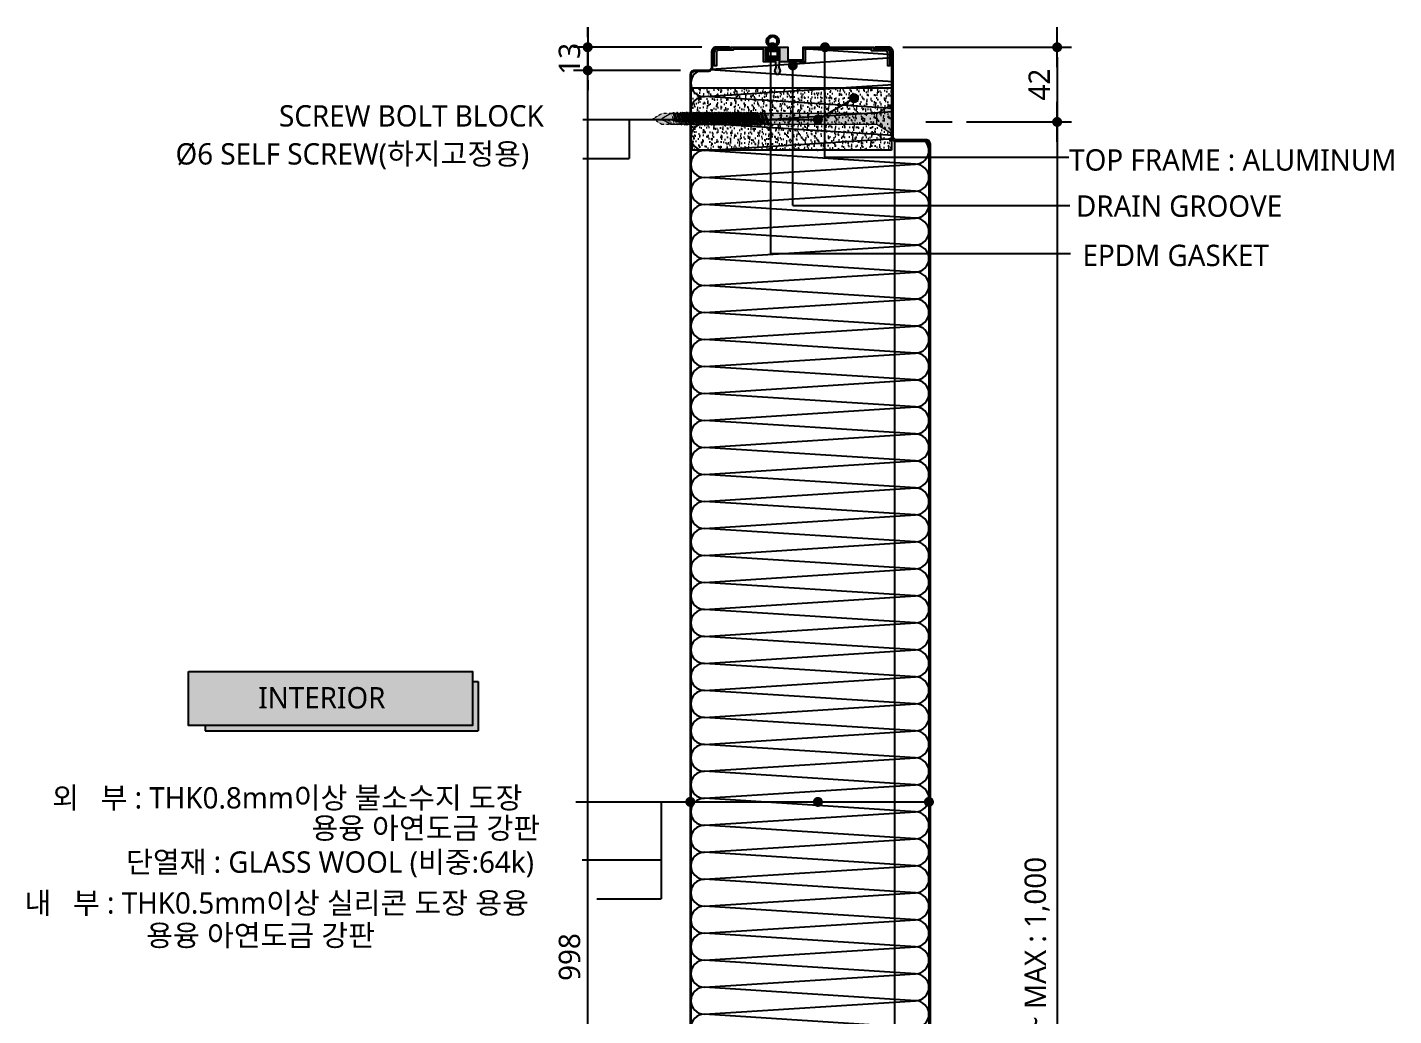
# Model space of a CAD drawing. Header units: millimetres. Extents: x -1365 to 31821, y 84 to 2865.
# Drawn here: x 1582 to 2350, y 1729 to 2285 of the extents above; entities that cross this region are included whole.
import ezdxf

# ---------------------------------------------------------------- set-up
doc = ezdxf.new("R2010")
doc.units = ezdxf.units.MM
doc.header["$LTSCALE"] = 10
doc.linetypes.add('2017.06.22  K-TOP METAL PANEL SHAPE(수정)$0$HID', pattern=[0.345, 0.225, -0.12])
doc.linetypes.add('H1', pattern=[0.28125, 0.1875, -0.09375])
doc.layers.get('DEFPOINTS').update_dxf_attribs({"color": 137})
for name, color, linetype in [('DIM', 7, 'Continuous'), ('SYM-LEAD', 6, 'Continuous'), ('TEXT', 3, 'Continuous'), ('스피드블록메탈 100', 2, 'Continuous'), ('스피드블록메탈 135', 2, 'Continuous')]:
    doc.layers.add(name, color=color, linetype=linetype)
doc.layers.add('SCREW', color=9, linetype='Continuous', lineweight=5)
doc.styles.add('TITLE BLOCK-V(r1.1)$0$Address', font='malgun.ttf')
doc.styles.add('맑은고딕', font='malgun.ttf')
doc.styles.add('스타일1', font='malgun.ttf')
doc.dimstyles.new('GAUN-8', dxfattribs={"dimscale": 8, "dimtxt": 1.5, "dimasz": 0.7, "dimexe": 1, "dimexo": 1, "dimgap": 0.5, "dimtad": 1, "dimdec": 0, "dimzin": 1, "dimdsep": 46, "dimlunit": 6, "dimtxsty": '맑은고딕', "dimblk": 'CJDOT', "dimcen": 0.09, "dimdle": 1, "dimclrd": 256, "dimclre": 256, "dimclrt": 3, "dimadec": 0, "dimazin": 0, "dimtfac": 1, "dimtdec": 0, "dimtix": 1, "dimtmove": 2, "dimatfit": 3, "dimfxl": 1, "dimtolj": 1, "dimtzin": 1, "dimarcsym": 0})

# ---------------------------------------------------------------- blocks, each defined once
blk = doc.blocks.new('A$C1B4B42F0')
h = blk.add_hatch(color=254)
h.dxf.hatch_style = 1
edge = h.paths.add_edge_path()
edge.add_line((319, 7.59), (318.56, 7.59))
edge.add_line((318.56, 7.59), (-129.04, 7.59))
edge.add_arc((-129.04, 6.09), 1.5, 90, 180)
edge.add_line((-130.54, 6.09), (-130.54, -9.51))
edge.add_arc((-129.04, -9.51), 1.5, 180, 270)
edge.add_line((-129.04, -11.01), (-119.34, -11.01))
edge.add_line((-119.34, -11.01), (-119.34, -11.81))
edge.add_line((-119.34, -11.81), (-129.34, -11.81))
edge.add_arc((-129.34, -9.81), 2, 180, 270, ccw=False)
edge.add_line((-131.34, -9.81), (-131.34, 6.39))
edge.add_arc((-129.34, 6.39), 2, 90, 180, ccw=False)
edge.add_line((-129.34, 8.39), (318.7, 8.39))
edge.add_line((318.7, 8.39), (319.11, 8.39))
edge.add_line((319.11, 8.39), (846.16, 8.39))
edge.add_arc((846.16, 5.89), 2.5, 0, 90, ccw=False)
edge.add_line((848.66, 5.89), (848.66, -10.61))
edge.add_arc((850.66, -10.61), 2, 180, 270)
edge.add_line((850.66, -12.61), (898.16, -12.61))
edge.add_arc((898.16, -15.11), 2.5, 0, 90, ccw=False)
edge.add_line((900.66, -15.11), (900.66, -22.61))
edge.add_line((900.66, -22.61), (899.86, -22.61))
edge.add_line((899.86, -22.61), (899.86, -15.41))
edge.add_arc((897.86, -15.41), 2, 360, 450)
edge.add_line((897.86, -13.41), (850.36, -13.41))
edge.add_arc((850.36, -10.91), 2.5, 180, 270, ccw=False)
edge.add_line((847.86, -10.91), (847.86, 5.59))
edge.add_arc((845.86, 5.59), 2, 0, 90)
edge.add_line((845.86, 7.59), (319, 7.59))
h = blk.add_hatch(color=254)
h.dxf.hatch_style = 1
edge = h.paths.add_edge_path()
edge.add_line((898.71, -16.91), (898.71, -24.76))
edge.add_line((898.71, -24.76), (899.51, -24.76))
edge.add_line((899.51, -24.76), (899.51, -62.01))
edge.add_line((899.51, -62.01), (892.36, -62.01))
edge.add_line((892.36, -62.01), (892.36, -76.61))
edge.add_line((892.36, -76.61), (889.36, -76.86))
edge.add_line((889.36, -76.86), (887.36, -76.11))
edge.add_line((887.36, -76.11), (885.36, -77.11))
edge.add_line((885.36, -77.11), (885.36, -78.11))
edge.add_line((885.36, -78.11), (887.36, -79.11))
edge.add_line((887.36, -79.11), (889.36, -78.36))
edge.add_line((889.36, -78.36), (892.36, -78.61))
edge.add_line((892.36, -78.61), (892.36, -85.41))
edge.add_line((892.36, -85.41), (899.51, -85.41))
edge.add_line((899.51, -85.41), (899.51, -102.46))
edge.add_line((899.51, -102.46), (899.01, -102.46))
edge.add_line((899.01, -102.46), (899.01, -110.61))
edge.add_arc((897.66, -110.61), 1.35, -90, 0, ccw=False)
edge.add_line((897.66, -111.96), (890.16, -111.96))
edge.add_line((890.16, -111.96), (890.16, -113.11))
edge.add_line((890.16, -113.11), (897.66, -113.11))
edge.add_arc((897.66, -110.61), 2.5, 270, 360)
edge.add_line((900.16, -110.61), (900.16, -103.61))
edge.add_line((900.16, -103.61), (900.66, -103.61))
edge.add_line((900.66, -103.61), (900.66, -82.26))
edge.add_line((900.66, -82.26), (899.51, -82.26))
edge.add_line((899.51, -82.26), (899.51, -84.26))
edge.add_line((899.51, -84.26), (893.51, -84.26))
edge.add_line((893.51, -84.26), (893.51, -76.26))
edge.add_line((893.51, -76.26), (899.51, -76.26))
edge.add_line((899.51, -76.26), (899.51, -78.26))
edge.add_line((899.51, -78.26), (900.66, -78.26))
edge.add_line((900.66, -78.26), (900.66, -71.76))
edge.add_line((900.66, -71.76), (893.66, -71.76))
edge.add_line((893.66, -71.76), (893.66, -63.16))
edge.add_line((893.66, -63.16), (900.66, -63.16))
edge.add_line((900.66, -63.16), (900.66, -23.61))
edge.add_line((900.66, -23.61), (899.86, -23.61))
edge.add_line((899.86, -23.61), (899.86, -16.91))
edge.add_arc((897.36, -16.91), 2.5, 359.99999, 450)
edge.add_line((897.36, -14.41), (890.16, -14.41))
edge.add_line((890.16, -14.41), (890.16, -15.56))
edge.add_line((890.16, -15.56), (897.36, -15.56))
edge.add_arc((897.36, -16.91), 1.35, 0.00001, 89.99678, ccw=False)
h = blk.add_hatch(color=252)
h.dxf.hatch_style = 1
edge = h.paths.add_edge_path()
edge.add_line((829.33, -126.61), (-107.84, -126.61))
edge.add_arc((-107.84, -124.61), 2, 180, 270, ccw=False)
edge.add_line((-109.84, -124.61), (-109.84, -117.61))
edge.add_arc((-107.84, -117.61), 2, 90, 180, ccw=False)
edge.add_line((-107.84, -115.61), (-100.84, -115.61))
edge.add_line((-100.84, -115.61), (-100.84, -116.11))
edge.add_line((-100.84, -116.11), (-107.84, -116.11))
edge.add_arc((-107.84, -117.61), 1.5, 90, 180)
edge.add_line((-109.34, -117.61), (-109.34, -124.61))
edge.add_arc((-107.84, -124.61), 1.5, 180, 270)
edge.add_line((-107.84, -126.11), (829.41, -126.11))
edge.add_line((829.41, -126.11), (885.16, -126.11))
edge.add_arc((885.16, -124.11), 2, 270, 360)
edge.add_line((887.16, -124.11), (887.16, -116.61))
edge.add_arc((889.66, -116.61), 2.5, 90, 180, ccw=False)
edge.add_line((889.66, -114.11), (898.16, -114.11))
edge.add_arc((898.16, -112.11), 2, 270, 360)
edge.add_line((900.16, -112.11), (900.16, -104.61))
edge.add_line((900.16, -104.61), (900.66, -104.61))
edge.add_line((900.66, -104.61), (900.66, -112.11))
edge.add_arc((898.16, -112.11), 2.5, 270, 360, ccw=False)
edge.add_line((898.16, -114.61), (889.66, -114.61))
edge.add_arc((889.66, -116.61), 2, 90, 180)
edge.add_line((887.66, -116.61), (887.66, -124.11))
edge.add_arc((885.16, -124.11), 2.5, 270, 360, ccw=False)
edge.add_line((885.16, -126.61), (829.33, -126.61))
at = {"layer": '스피드블록메탈 135'}
h = blk.add_hatch(dxfattribs=at)
h.set_pattern_fill('ANSI31', color=253, scale=0.1)
h.set_pattern_definition([(45, (-84821.38092, -44100.12415), (-0.224506403, 0.224506403), [])])
h.paths.add_polyline_path([(901.16, -78.23), (901.16, -78.26), (901.14, -78.26, 0.079792), (900.66, -79.26), (899.51, -79.26), (899.51, -76.76), (894.51, -76.76), (894.51, -83.76), (899.51, -83.76), (899.51, -81.26), (900.66, -81.26, 0.079792), (901.14, -82.26), (901.16, -82.26), (901.16, -82.29, 3.125577)])
h.paths.add_polyline_path([(906.51, -80.26, -1), (901.51, -80.26, -1)], flags=16)
h.paths.add_polyline_path([(898.51, -82.76), (895.51, -82.76), (895.51, -77.76), (898.51, -77.76)], flags=16)
at = {"color": 251, "ltscale": 0.01}
for points in [[(333.98, 0, -1), (349.16, 0), (356.75, -118.73, -1), (341.57, -118.73), (349.16, 0)], [(349.16, 0, -1), (364.34, 0), (371.93, -118.73, -1), (356.75, -118.73), (364.34, 0)], [(349.16, 0, -1), (364.34, 0), (371.93, -118.73, -1), (356.75, -118.73), (364.34, 0)], [(349.16, 0, -1), (364.34, 0), (371.93, -118.73, -1), (356.75, -118.73), (364.34, 0)], [(364.34, 0, -1), (379.52, 0), (387.11, -118.73, -1), (371.93, -118.73), (379.52, 0)], [(379.52, 0, -1), (394.7, 0), (402.29, -118.73, -1), (387.11, -118.73), (394.7, 0)], [(394.7, 0, -1), (409.88, 0), (417.47, -118.73, -1), (402.29, -118.73), (409.88, 0)], [(394.7, 0, -1), (409.88, 0), (417.47, -118.73, -1), (402.29, -118.73), (409.88, 0)], [(394.7, 0, -1), (409.88, 0), (417.47, -118.73, -1), (402.29, -118.73), (409.88, 0)], [(409.88, 0, -1), (425.06, 0), (432.65, -118.73, -1), (417.47, -118.73), (425.06, 0)], [(425.06, 0, -1), (440.24, 0), (447.83, -118.73, -1), (432.65, -118.73), (440.24, 0)], [(440.24, 0, -1), (455.42, 0), (463.01, -118.73, -1), (447.83, -118.73), (455.42, 0)], [(440.24, 0, -1), (455.42, 0), (463.01, -118.73, -1), (447.83, -118.73), (455.42, 0)], [(455.42, 0, -1), (470.6, 0), (478.19, -118.73, -1), (463.01, -118.73), (470.6, 0)], [(455.42, 0, -1), (470.6, 0), (478.19, -118.73, -1), (463.01, -118.73), (470.6, 0)], [(470.6, 0, -1), (485.78, 0), (493.37, -118.73, -1), (478.19, -118.73), (485.78, 0)], [(485.78, 0, -1), (500.96, 0), (508.55, -118.73, -1), (493.37, -118.73), (500.96, 0)], [(485.78, 0, -1), (500.96, 0), (508.55, -118.73, -1), (493.37, -118.73), (500.96, 0)], [(485.78, 0, -1), (500.96, 0), (508.55, -118.73, -1), (493.37, -118.73), (500.96, 0)], [(500.96, 0, -1), (516.14, 0), (523.73, -118.73, -1), (508.55, -118.73), (516.14, 0)], [(516.14, 0, -1), (531.33, 0), (538.92, -118.73, -1), (523.73, -118.73), (531.33, 0)], [(531.33, 0, -1), (546.51, 0), (554.1, -118.73, -1), (538.92, -118.73), (546.51, 0)], [(531.33, 0, -1), (546.51, 0), (554.1, -118.73, -1), (538.92, -118.73), (546.51, 0)], [(531.33, 0, -1), (546.51, 0), (554.1, -118.73, -1), (538.92, -118.73), (546.51, 0)], [(546.51, 0, -1), (561.69, 0), (569.28, -118.73, -1), (554.1, -118.73), (561.69, 0)], [(561.69, 0, -1), (576.87, 0), (584.46, -118.73, -1), (569.28, -118.73), (576.87, 0)], [(576.87, 0, -1), (592.05, 0), (599.64, -118.73, -1), (584.46, -118.73), (592.05, 0)], [(576.87, 0, -1), (592.05, 0), (599.64, -118.73, -1), (584.46, -118.73), (592.05, 0)], [(592.05, 0, -1), (607.23, 0), (614.82, -118.73, -1), (599.64, -118.73), (607.23, 0)], [(592.05, 0, -1), (607.23, 0), (614.82, -118.73, -1), (599.64, -118.73), (607.23, 0)], [(607.23, 0, -1), (622.41, 0), (630, -118.73, -1), (614.82, -118.73), (622.41, 0)], [(622.41, 0, -1), (637.59, 0), (645.18, -118.73, -1), (630, -118.73), (637.59, 0)], [(622.41, 0, -1), (637.59, 0), (645.18, -118.73, -1), (630, -118.73), (637.59, 0)], [(622.41, 0, -1), (637.59, 0), (645.18, -118.73, -1), (630, -118.73), (637.59, 0)], [(637.59, 0, -1), (652.77, 0), (660.36, -118.73, -1), (645.18, -118.73), (652.77, 0)], [(652.77, 0, -1), (667.95, 0), (675.54, -118.73, -1), (660.36, -118.73), (667.95, 0)], [(667.95, 0, -1), (683.13, 0), (690.72, -118.73, -1), (675.54, -118.73), (683.13, 0)], [(667.95, 0, -1), (683.13, 0), (690.72, -118.73, -1), (675.54, -118.73), (683.13, 0)], [(667.95, 0, -1), (683.13, 0), (690.72, -118.73, -1), (675.54, -118.73), (683.13, 0)], [(683.13, 0, -1), (698.31, 0), (705.9, -118.73, -1), (690.72, -118.73), (698.31, 0)], [(698.31, 0, -1), (713.49, 0), (721.08, -118.73, -1), (705.9, -118.73), (713.49, 0)], [(713.49, 0, -1), (728.67, 0), (736.27, -118.73, -1), (721.08, -118.73), (728.67, 0)], [(713.49, 0, -1), (728.67, 0), (736.27, -118.73, -1), (721.08, -118.73), (728.67, 0)], [(728.67, 0, -1), (743.86, 0), (751.45, -118.73, -1), (736.27, -118.73), (743.86, 0)], [(728.67, 0, -1), (743.86, 0), (751.45, -118.73, -1), (736.27, -118.73), (743.86, 0)], [(743.86, 0, -1), (759.04, 0), (766.63, -118.73, -1), (751.45, -118.73), (759.04, 0)], [(759.04, 0, -1), (774.22, 0), (781.81, -118.73, -1), (766.63, -118.73), (774.22, 0)], [(759.04, 0, -1), (774.22, 0), (781.81, -118.73, -1), (766.63, -118.73), (774.22, 0)], [(759.04, 0, -1), (774.22, 0), (781.81, -118.73, -1), (766.63, -118.73), (774.22, 0)], [(774.22, 0, -1), (789.4, 0), (796.99, -118.73, -1), (781.81, -118.73), (789.4, 0)], [(789.4, 0, -1), (804.58, 0), (812.17, -118.73, -1), (796.99, -118.73), (804.58, 0)], [(804.58, 0, -1), (819.76, 0), (827.35, -118.73, -1), (812.17, -118.73), (819.76, 0)], [(804.58, 0, -1), (819.76, 0), (827.35, -118.73, -1), (812.17, -118.73), (819.76, 0)], [(804.58, 0, -1), (819.76, 0), (827.35, -118.73, -1), (812.17, -118.73), (819.76, 0)], [(819.76, 0, -1), (834.94, 0), (842.53, -118.73, -1), (827.35, -118.73), (834.94, 0)], [(834.94, 0, -0.725944), (848.66, 4.47, -0.725944)], [(850.12, 0, -0.000001), (850.12, 0)], [(850.93, -12.61), (857.71, -118.73, -1), (842.53, -118.73), (849.35, -12.11)], [(866.11, -12.61), (872.89, -118.73, -1), (857.71, -118.73), (864.5, -12.61)], [(866.11, -12.61), (872.89, -118.73, -1), (857.71, -118.73), (864.5, -12.61)], [(887.66, -121.19, -0.847451), (872.89, -118.73), (879.68, -12.61)], [(887.66, -121.19, -0.847451), (872.89, -118.73), (879.68, -12.61)]]:
    blk.add_lwpolyline(points, format="xyb", dxfattribs=at)
for points in [[(881.29, -12.61), (887.88, -115.71)], [(881.29, -12.61), (887.88, -115.71)], [(888.3, -115.15), (894.86, -12.61)], [(896.47, -12.61), (899.7, -63.16)], [(900.25, -71.76), (900.67, -78.26)]]:
    blk.add_lwpolyline(points, dxfattribs=at)
at = {"layer": '스피드블록메탈 100', "color": 4}
for points in [[(319.11, 8.39), (846.16, 8.39, -0.414214), (848.66, 5.89), (848.66, -10.61, 0.414214), (850.66, -12.61), (898.16, -12.61, -0.414214), (900.66, -15.11), (900.66, -22.61), (899.86, -22.61), (899.86, -15.41, 0.414214), (897.86, -13.41), (850.36, -13.41, -0.414214), (847.86, -10.91), (847.86, 5.59, 0.414214), (845.86, 7.59), (319, 7.59)], [(-107.84, -126.11), (829.41, -126.11), (885.16, -126.11, 0.414214), (887.16, -124.11), (887.16, -116.61, -0.414214), (889.66, -114.11), (898.16, -114.11, 0.414214), (900.16, -112.11), (900.16, -104.61), (900.66, -104.61), (900.66, -112.11, -0.414214), (898.16, -114.61), (889.66, -114.61, 0.414214), (887.66, -116.61), (887.66, -124.11, -0.414214), (885.16, -126.61), (829.33, -126.61), (-107.84, -126.61, -0.414214)]]:
    blk.add_lwpolyline(points, format="xyb", dxfattribs=at)
at = {"layer": '스피드블록메탈 135', "color": 1}
blk.add_line((858.66, 5.89), (858.66, 20.66), dxfattribs=at)
at = {"layer": '스피드블록메탈 135', "color": 252, "linetype": 'H1', "ltscale": 0.2}
blk.add_line((-94.54, -11.61), (847.96, -11.61), dxfattribs=at)
at = {"layer": '스피드블록메탈 135', "color": 5}
for p, q in [((899.51, -79.26), (900.66, -79.26)), ((899.51, -81.26), (900.66, -81.26))]:
    blk.add_line(p, q, dxfattribs=at)
at = {"layer": '스피드블록메탈 135', "color": 181}
blk.add_lwpolyline([(898.71, -16.91), (898.71, -24.76), (899.51, -24.76), (899.51, -62.01), (892.36, -62.01), (892.36, -76.61), (889.36, -76.86), (887.36, -76.11), (885.36, -77.11), (885.36, -78.11), (887.36, -79.11), (889.36, -78.36), (892.36, -78.61), (892.36, -85.41), (899.51, -85.41), (899.51, -102.46), (899.01, -102.46), (899.01, -110.61, -0.414214), (897.66, -111.96), (890.16, -111.96), (890.16, -113.11), (897.66, -113.11, 0.414214), (900.16, -110.61), (900.16, -103.61), (900.66, -103.61), (900.66, -82.26), (899.51, -82.26), (899.51, -84.26), (893.51, -84.26), (893.51, -76.26), (899.51, -76.26), (899.51, -78.26), (900.66, -78.26), (900.66, -71.76), (893.66, -71.76), (893.66, -63.16), (900.66, -63.16), (900.66, -23.61), (899.86, -23.61), (899.86, -16.91, 0.414214), (897.36, -14.41), (890.16, -14.41), (890.16, -15.56), (897.36, -15.56, -0.414197)], format="xyb", close=True, dxfattribs=at)
at = {"layer": '스피드블록메탈 135', "color": 5}
blk.add_lwpolyline([(899.51, -79.26), (899.51, -76.76), (894.51, -76.76), (894.51, -83.76), (899.51, -83.76), (899.51, -81.26)], dxfattribs=at)
blk.add_lwpolyline([(895.51, -77.76), (895.51, -82.76), (898.51, -82.76), (898.51, -77.76)], close=True, dxfattribs=at)
blk.add_circle((904.01, -80.26), 2.5, dxfattribs=at)
blk.add_arc((904.01, -80.26), 3.5, 196.60155, 163.39845, dxfattribs=at)
blk = doc.blocks.new('POT')
at = {"layer": 'TEXT', "color": 1, "const_width": 0.75}
blk.add_lwpolyline([(-0.375, 0, 1), (0.375, 0, 1)], format="xyb", close=True, dxfattribs=at)
blk = doc.blocks.new('es5y5')
at = {"layer": 'SCREW', "color": 9, "linetype": 'ByBlock', "lineweight": 5}
for p, q in [((86701.8, 36746.13), (86701.8, 36747.38)), ((86707.8, 36744.1), (86707.8, 36746.38)), ((86701.05, 36745.86), (86701.8, 36746.13)), ((86701.05, 36745.86), (86708.35, 36743.39)), ((86701.8, 36745.07), (86701.05, 36745.86)), ((86701.05, 36743.86), (86701.8, 36744.13)), ((86701.05, 36743.86), (86708.35, 36741.39)), ((86701.8, 36743.07), (86701.05, 36743.86)), ((86701.05, 36741.86), (86701.8, 36742.13)), ((86701.05, 36741.86), (86708.35, 36739.39)), ((86701.8, 36741.07), (86701.05, 36741.86)), ((86701.05, 36739.86), (86701.8, 36740.13)), ((86701.05, 36739.86), (86708.35, 36737.39)), ((86701.8, 36739.07), (86701.05, 36739.86)), ((86701.8, 36746.13), (86707.8, 36744.1)), ((86701.8, 36745.07), (86707.8, 36743.05)), ((86701.8, 36744.13), (86701.8, 36745.07)), ((86701.8, 36744.13), (86707.8, 36742.1)), ((86701.8, 36743.07), (86707.8, 36741.05)), ((86701.8, 36742.13), (86701.8, 36743.07)), ((86701.8, 36742.13), (86707.8, 36740.1)), ((86701.8, 36741.07), (86707.8, 36739.05)), ((86701.8, 36740.13), (86701.8, 36741.07)), ((86701.8, 36740.13), (86707.8, 36738.1)), ((86701.8, 36739.07), (86707.8, 36737.05)), ((86701.8, 36738.13), (86701.8, 36739.07)), ((86708.35, 36743.39), (86707.8, 36744.1)), ((86707.8, 36743.05), (86708.35, 36743.39)), ((86707.8, 36742.1), (86707.8, 36743.05)), ((86708.35, 36741.39), (86707.8, 36742.1)), ((86707.8, 36741.05), (86708.35, 36741.39)), ((86707.8, 36740.1), (86707.8, 36741.05)), ((86708.35, 36739.39), (86707.8, 36740.1)), ((86707.8, 36739.05), (86708.35, 36739.39)), ((86707.8, 36738.1), (86707.8, 36739.05)), ((86701.05, 36737.86), (86701.8, 36738.13)), ((86701.8, 36737.07), (86701.05, 36737.86)), ((86701.05, 36737.86), (86708.35, 36735.39)), ((86701.05, 36735.86), (86701.8, 36736.13)), ((86701.05, 36735.86), (86708.35, 36733.39)), ((86701.8, 36735.07), (86701.05, 36735.86)), ((86701.05, 36733.86), (86701.8, 36734.13)), ((86701.05, 36733.86), (86708.35, 36731.39)), ((86701.8, 36733.07), (86701.05, 36733.86)), ((86701.05, 36731.86), (86701.8, 36732.13)), ((86701.05, 36731.86), (86708.35, 36729.39)), ((86701.8, 36731.07), (86701.05, 36731.86)), ((86701.8, 36738.13), (86707.8, 36736.1)), ((86701.8, 36737.07), (86707.8, 36735.05)), ((86701.8, 36736.13), (86701.8, 36737.07)), ((86701.8, 36736.13), (86707.8, 36734.1)), ((86701.8, 36734.13), (86701.8, 36735.07)), ((86701.8, 36735.07), (86707.8, 36733.05)), ((86701.8, 36734.13), (86707.8, 36732.1)), ((86701.8, 36733.07), (86707.8, 36731.05)), ((86701.8, 36732.13), (86701.8, 36733.07)), ((86701.8, 36732.13), (86707.8, 36730.1)), ((86701.8, 36731.07), (86707.8, 36729.05)), ((86701.8, 36730.13), (86701.8, 36731.07)), ((86708.35, 36737.39), (86707.8, 36738.1)), ((86707.8, 36737.05), (86708.35, 36737.39)), ((86707.8, 36736.1), (86707.8, 36737.05)), ((86708.35, 36735.39), (86707.8, 36736.1)), ((86707.8, 36735.05), (86708.35, 36735.39)), ((86707.8, 36734.1), (86707.8, 36735.05)), ((86708.35, 36733.39), (86707.8, 36734.1)), ((86707.8, 36733.05), (86708.35, 36733.39)), ((86707.8, 36732.1), (86707.8, 36733.05)), ((86708.35, 36731.39), (86707.8, 36732.1)), ((86707.8, 36731.05), (86708.35, 36731.39)), ((86707.8, 36730.1), (86707.8, 36731.05)), ((86701.05, 36729.86), (86701.8, 36730.13)), ((86701.05, 36729.86), (86708.35, 36727.39)), ((86701.8, 36729.07), (86701.05, 36729.86)), ((86701.05, 36727.86), (86701.8, 36728.13)), ((86701.05, 36727.86), (86708.35, 36725.39)), ((86701.8, 36727.07), (86701.05, 36727.86)), ((86701.05, 36725.86), (86701.8, 36726.13)), ((86701.8, 36725.07), (86701.05, 36725.86)), ((86701.05, 36725.86), (86708.35, 36723.39)), ((86701.05, 36723.86), (86701.8, 36724.13)), ((86701.8, 36723.07), (86701.05, 36723.86)), ((86701.05, 36723.86), (86708.35, 36721.39)), ((86701.8, 36730.13), (86707.8, 36728.1)), ((86701.8, 36729.07), (86707.8, 36727.05)), ((86701.8, 36728.13), (86701.8, 36729.07)), ((86701.8, 36728.13), (86707.8, 36726.1)), ((86701.8, 36726.13), (86701.8, 36727.07)), ((86701.8, 36727.07), (86707.8, 36725.05)), ((86701.8, 36726.13), (86707.8, 36724.1)), ((86701.8, 36724.13), (86701.8, 36725.07)), ((86701.8, 36725.07), (86707.8, 36723.05)), ((86701.8, 36724.13), (86707.8, 36722.1)), ((86708.35, 36729.39), (86707.8, 36730.1)), ((86707.8, 36729.05), (86708.35, 36729.39)), ((86707.8, 36728.1), (86707.8, 36729.05)), ((86708.35, 36727.39), (86707.8, 36728.1)), ((86707.8, 36727.05), (86708.35, 36727.39)), ((86707.8, 36726.1), (86707.8, 36727.05)), ((86708.35, 36725.39), (86707.8, 36726.1)), ((86707.8, 36725.05), (86708.35, 36725.39)), ((86707.8, 36724.1), (86707.8, 36725.05)), ((86708.35, 36723.39), (86707.8, 36724.1)), ((86707.8, 36723.05), (86708.35, 36723.39)), ((86701.05, 36721.86), (86701.8, 36722.13)), ((86701.05, 36721.86), (86708.35, 36719.39)), ((86701.8, 36721.07), (86701.05, 36721.86)), ((86701.05, 36719.86), (86701.8, 36720.13)), ((86701.05, 36719.86), (86708.35, 36717.39)), ((86701.8, 36719.07), (86701.05, 36719.86)), ((86701.05, 36717.86), (86701.8, 36718.13)), ((86701.05, 36717.86), (86708.35, 36715.39)), ((86701.8, 36717.07), (86701.05, 36717.86)), ((86701.05, 36715.86), (86701.8, 36716.13)), ((86701.05, 36715.86), (86708.35, 36713.39)), ((86701.8, 36715.07), (86701.05, 36715.86)), ((86701.8, 36722.13), (86701.8, 36723.07)), ((86701.8, 36723.07), (86707.8, 36721.05)), ((86701.8, 36722.13), (86707.8, 36720.1)), ((86701.8, 36721.07), (86707.8, 36719.05)), ((86701.8, 36720.13), (86701.8, 36721.07)), ((86701.8, 36720.13), (86707.8, 36718.1)), ((86701.8, 36719.07), (86707.8, 36717.05)), ((86701.8, 36718.13), (86701.8, 36719.07)), ((86701.8, 36718.13), (86707.8, 36716.1)), ((86701.8, 36717.07), (86707.8, 36715.05)), ((86701.8, 36716.13), (86701.8, 36717.07)), ((86701.8, 36716.13), (86707.8, 36714.1)), ((86707.8, 36722.1), (86707.8, 36723.05)), ((86708.35, 36721.39), (86707.8, 36722.1)), ((86707.8, 36721.05), (86708.35, 36721.39)), ((86707.8, 36720.1), (86707.8, 36721.05)), ((86708.35, 36719.39), (86707.8, 36720.1)), ((86707.8, 36719.05), (86708.35, 36719.39)), ((86707.8, 36718.1), (86707.8, 36719.05)), ((86708.35, 36717.39), (86707.8, 36718.1)), ((86707.8, 36717.05), (86708.35, 36717.39)), ((86707.8, 36716.1), (86707.8, 36717.05)), ((86708.35, 36715.39), (86707.8, 36716.1)), ((86701.05, 36713.86), (86701.8, 36714.13)), ((86701.05, 36713.86), (86708.35, 36711.39)), ((86701.8, 36713.07), (86701.05, 36713.86)), ((86701.05, 36711.86), (86701.8, 36712.13)), ((86701.05, 36711.86), (86708.35, 36709.39)), ((86701.8, 36711.07), (86701.05, 36711.86)), ((86701.05, 36709.86), (86701.8, 36710.13)), ((86701.05, 36709.86), (86708.35, 36707.39)), ((86701.8, 36709.07), (86701.05, 36709.86)), ((86701.05, 36707.86), (86701.8, 36708.13)), ((86701.05, 36707.86), (86708.35, 36705.39)), ((86701.8, 36707.07), (86701.05, 36707.86)), ((86701.8, 36715.07), (86707.8, 36713.05)), ((86701.8, 36714.13), (86701.8, 36715.07)), ((86701.8, 36714.13), (86707.8, 36712.1)), ((86701.8, 36713.07), (86707.8, 36711.05)), ((86701.8, 36712.13), (86701.8, 36713.07)), ((86701.8, 36712.13), (86707.8, 36710.1)), ((86701.8, 36710.13), (86701.8, 36711.07)), ((86701.8, 36711.07), (86707.8, 36709.05)), ((86701.8, 36710.13), (86707.8, 36708.1)), ((86701.8, 36709.07), (86707.8, 36707.05)), ((86701.8, 36708.13), (86701.8, 36709.07)), ((86701.8, 36708.13), (86707.8, 36706.1)), ((86707.8, 36715.05), (86708.35, 36715.39)), ((86707.8, 36714.1), (86707.8, 36715.05)), ((86708.35, 36713.39), (86707.8, 36714.1)), ((86707.8, 36713.05), (86708.35, 36713.39)), ((86707.8, 36712.1), (86707.8, 36713.05)), ((86708.35, 36711.39), (86707.8, 36712.1)), ((86707.8, 36711.05), (86708.35, 36711.39)), ((86707.8, 36710.1), (86707.8, 36711.05)), ((86708.35, 36709.39), (86707.8, 36710.1)), ((86707.8, 36709.05), (86708.35, 36709.39)), ((86707.8, 36708.1), (86707.8, 36709.05)), ((86708.35, 36707.39), (86707.8, 36708.1)), ((86701.05, 36705.86), (86701.8, 36706.13)), ((86701.05, 36705.86), (86708.35, 36703.39)), ((86701.8, 36705.07), (86701.05, 36705.86)), ((86701.05, 36703.86), (86701.8, 36704.13)), ((86701.05, 36703.86), (86708.35, 36701.39)), ((86701.8, 36703.07), (86701.05, 36703.86)), ((86701.05, 36701.86), (86701.8, 36702.13)), ((86701.05, 36701.86), (86708.35, 36699.39)), ((86701.8, 36701.07), (86701.05, 36701.86)), ((86701.8, 36707.07), (86707.8, 36705.05)), ((86701.8, 36706.13), (86701.8, 36707.07)), ((86701.8, 36706.13), (86707.8, 36704.1)), ((86701.8, 36705.07), (86707.8, 36703.05)), ((86701.8, 36704.13), (86701.8, 36705.07)), ((86701.8, 36704.13), (86707.8, 36702.1)), ((86701.8, 36703.07), (86707.8, 36701.05)), ((86701.8, 36702.13), (86701.8, 36703.07)), ((86701.8, 36702.13), (86707.8, 36700.1)), ((86701.8, 36701.07), (86707.8, 36699.05)), ((86701.8, 36700.13), (86701.8, 36701.07)), ((86707.8, 36707.05), (86708.35, 36707.39)), ((86707.8, 36706.1), (86707.8, 36707.05)), ((86708.35, 36705.39), (86707.8, 36706.1)), ((86707.8, 36705.05), (86708.35, 36705.39)), ((86707.8, 36704.1), (86707.8, 36705.05)), ((86708.35, 36703.39), (86707.8, 36704.1)), ((86707.8, 36703.05), (86708.35, 36703.39)), ((86707.8, 36702.1), (86707.8, 36703.05)), ((86708.35, 36701.39), (86707.8, 36702.1)), ((86707.8, 36701.05), (86708.35, 36701.39)), ((86707.8, 36700.1), (86707.8, 36701.05)), ((86708.35, 36699.39), (86707.8, 36700.1)), ((86701.05, 36699.86), (86708.35, 36697.39)), ((86701.8, 36699.07), (86707.8, 36697.05)), ((86707.8, 36699.05), (86708.35, 36699.39)), ((86707.8, 36698.1), (86707.8, 36699.05)), ((86701.8, 36636.48), (86696.8, 36628.38)), ((86707.8, 36636.48), (86701.8, 36636.48)), ((86707.8, 36636.48), (86712.8, 36628.38)), ((86696.8, 36627.38), (86696.8, 36628.38)), ((86696.8, 36628.38), (86712.8, 36628.38)), ((86696.8, 36627.38), (86712.8, 36627.38)), ((86712.8, 36627.38), (86712.8, 36628.38))]:
    blk.add_line(p, q, dxfattribs=at)
for points in [[(86704.8, 36757.38), (86705.8, 36748.38), (86707.8, 36746.38), (86705.8, 36745.38), (86701.8, 36747.38)], [(86701.8, 36747.38), (86701.8, 36752.38), (86704.8, 36757.38), (86707.8, 36752.38), (86707.8, 36746.38)], [(86701.8, 36636.48), (86701.8, 36699.07), (86701.05, 36699.86), (86701.8, 36700.13), (86707.8, 36698.1), (86708.35, 36697.39), (86707.8, 36697.05), (86707.8, 36636.48)]]:
    blk.add_lwpolyline(points, dxfattribs=at)
blk = doc.blocks.new('A$C751944F5')
h = blk.add_hatch()
h.set_pattern_fill('AR-SAND', color=251, scale=0.08, angle=-90)
h.set_pattern_definition([(307.5, (406292.975, 1195944.4298), (3.915305899, 0.128002504), [0, -3.08864, 0, -3.4544, 0, -3.302]), (277.5, (406292.975, 1195944.43), (5.734600805, -3.596186265), [0, -1.66624, 0, -2.78384, 0, -1.0668]), (237.5, (406292.975, 1195946.929), (0.011497477, -6.327938962), [0, -1.016, 0, -3.6576, 0, -4.7752]), (227.5, (406292.975, 1195946.929), (1.783434586, -6.10845162), [0, -0.508, 0, -2.39776, 0, -2.7432])])
h.paths.add_polyline_path([(0, -35), (0, 0), (-112.7, 0), (-112.7, -35)])
at = {"color": 250}
blk.add_lwpolyline([(-112.7, -35), (0, -35), (0, 0), (-112.7, 0)], close=True, dxfattribs=at)
blk = doc.blocks.new('CJDOT')
blk.add_line((-2, 0), (2, 0))
at = {"const_width": 0.5}
blk.add_lwpolyline([(-0.25, 0, 1), (0.25, 0, 1)], format="xyb", close=True, dxfattribs=at)
blk = doc.blocks.new('*D116')
at = {"layer": 'DEFPOINTS', "color": 0, "transparency": 16777216}
for p in [(2101.72, 2232.02), (2101.72, 1232.02), (2160.75, 1232.02)]:
    blk.add_point(p, dxfattribs=at)
at = {"layer": 'DIM', "lineweight": -2, "transparency": 16777216}
for p, q in [((2109.72, 2232.02), (2168.75, 2232.02)), ((2160.75, 2226.42), (2160.75, 1237.62)), ((2109.72, 1232.02), (2168.75, 1232.02))]:
    blk.add_line(p, q, dxfattribs=at)
at = {"layer": 'DIM', "lineweight": -2, "transparency": 16777216, "xscale": 5.6, "yscale": 5.6, "zscale": 5.6}
for p, rotation in [((2160.75, 2232.02), 90), ((2160.75, 1232.02), 270)]:
    blk.add_blockref('CJDOT', p, dxfattribs=dict(at, rotation=rotation))
at = {"layer": 'DIM', "color": 3, "transparency": 16777216, "insert": (2149.51, 1732.02), "char_height": 12, "attachment_point": 5, "rotation": 90, "style": '맑은고딕'}
blk.add_mtext('\\A1;MIN : 300 ~ MAX : 1,000', dxfattribs=at)
blk = doc.blocks.new('*D117')
at = {"layer": 'DEFPOINTS', "color": 0, "transparency": 16777216}
for p in [(2065.95, 2274.02), (2101.72, 2232.02), (2160.75, 2232.02)]:
    blk.add_point(p, dxfattribs=at)
at = {"layer": 'DIM', "lineweight": -2, "transparency": 16777216}
for p, q in [((2073.95, 2274.02), (2168.75, 2274.02)), ((2160.75, 2268.42), (2160.75, 2237.62)), ((2109.72, 2232.02), (2168.75, 2232.02))]:
    blk.add_line(p, q, dxfattribs=at)
at = {"layer": 'DIM', "lineweight": -2, "transparency": 16777216, "xscale": 5.6, "yscale": 5.6, "zscale": 5.6}
for p, rotation in [((2160.75, 2274.02), 90), ((2160.75, 2232.02), 270)]:
    blk.add_blockref('CJDOT', p, dxfattribs=dict(at, rotation=rotation))
at = {"layer": 'DIM', "color": 3, "transparency": 16777216, "insert": (2150.65, 2253.02), "char_height": 12, "attachment_point": 5, "rotation": 90, "style": '맑은고딕'}
blk.add_mtext('\\A1;42', dxfattribs=at)
blk = doc.blocks.new('*D118')
at = {"layer": 'DEFPOINTS', "color": 0, "transparency": 16777216}
for p in [(1896.74, 2261.02), (1956.95, 2261.02), (1956.45, 1263.52)]:
    blk.add_point(p, dxfattribs=at)
at = {"layer": 'DIM', "lineweight": -2, "transparency": 16777216}
for p, q in [((1948.95, 2261.02), (1888.74, 2261.02)), ((1896.74, 1269.12), (1896.74, 2255.42)), ((1948.45, 1263.52), (1888.74, 1263.52))]:
    blk.add_line(p, q, dxfattribs=at)
at = {"layer": 'DIM', "lineweight": -2, "transparency": 16777216, "xscale": 5.6, "yscale": 5.6, "zscale": 5.6}
for p, rotation in [((1896.74, 2261.02), 90), ((1896.74, 1263.52), 270)]:
    blk.add_blockref('CJDOT', p, dxfattribs=dict(at, rotation=rotation))
at = {"layer": 'DIM', "color": 3, "transparency": 16777216, "insert": (1886.54, 1762.27), "char_height": 12, "attachment_point": 5, "rotation": 90, "style": '맑은고딕'}
blk.add_mtext('\\A1;998', dxfattribs=at)
blk = doc.blocks.new('*D121')
at = {"layer": 'DEFPOINTS', "color": 0, "transparency": 16777216}
for p in [(1968.95, 2274.02), (1896.74, 2261.02), (1956.95, 2261.02)]:
    blk.add_point(p, dxfattribs=at)
at = {"layer": 'DIM', "lineweight": -2, "transparency": 16777216}
for p, q in [((1896.74, 2279.62), (1896.74, 2285.22)), ((1960.95, 2274.02), (1888.74, 2274.02)), ((1896.74, 2274.02), (1896.74, 2261.02)), ((1948.95, 2261.02), (1888.74, 2261.02)), ((1896.74, 2255.42), (1896.74, 2249.82))]:
    blk.add_line(p, q, dxfattribs=at)
at = {"layer": 'DIM', "lineweight": -2, "transparency": 16777216, "xscale": 5.6, "yscale": 5.6, "zscale": 5.6}
for p, rotation in [((1896.74, 2274.02), 270), ((1896.74, 2261.02), 90)]:
    blk.add_blockref('CJDOT', p, dxfattribs=dict(at, rotation=rotation))
at = {"layer": 'DIM', "color": 3, "transparency": 16777216, "insert": (1886.51, 2267.52), "char_height": 12, "attachment_point": 5, "rotation": 90, "style": '맑은고딕'}
blk.add_mtext('\\A1;13', dxfattribs=at)
blk = doc.blocks.new('A$C168F3991')
h = blk.add_hatch(color=253)
h.dxf.hatch_style = 1
h.paths.add_polyline_path([(-107.51, 31.38), (-107.51, 1.05), (52.11, 1.05), (52.11, 31.38)])
h.paths.add_polyline_path([(-72.82, 3.81), (13.27, 3.81), (13.27, 28.54), (-72.82, 28.54)], flags=24)
h = blk.add_hatch(color=250)
h.dxf.hatch_style = 1
h.paths.add_polyline_path([(-98.06, 1.05), (-98.06, -2.09), (55.41, -2.09), (55.41, 25.78), (52.11, 25.78), (52.11, 1.05)])
for p, q in [((52.11, 25.78), (55.41, 25.78)), ((55.41, 25.78), (55.41, -2.09)), ((-98.06, 1.05), (-98.06, -2.09)), ((-98.06, -2.09), (55.41, -2.09))]:
    blk.add_line(p, q)
blk.add_lwpolyline([(-107.51, 31.38), (52.11, 31.38), (52.11, 1.05), (-107.51, 1.05)], close=True)
at = {"insert": (-68.26, 22.58), "char_height": 12, "width": 65.3321, "attachment_point": 1, "style": 'TITLE BLOCK-V(r1.1)$0$Address'}
blk.add_mtext('INTERIOR', dxfattribs=at)
blk = doc.blocks.new('A$C08FA1A33')
h = blk.add_hatch(color=254)
h.dxf.hatch_style = 1
h.paths.add_polyline_path([(0, 21.29), (-6, 21.29), (-6, -44.27), (0, -46.29)])
h.paths.add_polyline_path([(5, 29.39), (-11, 29.39), (-6, 21.29), (0, 21.29)])
h.paths.add_polyline_path([(5, 30.39), (-11, 30.39), (-11, 29.39), (5, 29.39)])
h.paths.add_polyline_path([(-6, -51.32), (-6, -52.27), (0, -54.29), (0, -53.35)])
h.paths.add_polyline_path([(-6, -49.32), (-6, -50.27), (0, -52.29), (0, -51.35)])
h.paths.add_polyline_path([(-6, -47.32), (-6, -48.27), (0, -50.29), (0, -49.35)])
h.paths.add_polyline_path([(-6, -45.32), (-6, -46.27), (0, -48.29), (0, -47.35)])
h.paths.add_polyline_path([(-6, -53.32), (-6, -54.27), (0, -56.29), (0, -55.35)])
h.paths.add_polyline_path([(-6, -55.32), (-6, -56.27), (0, -58.29), (0, -57.35)])
h.paths.add_polyline_path([(-6, -57.32), (-6, -58.27), (0, -60.29), (0, -59.35)])
h.paths.add_polyline_path([(-6, -59.32), (-6, -60.27), (0, -62.29), (0, -61.35)])
h.paths.add_polyline_path([(-6, -61.32), (-6, -62.27), (0, -64.29), (0, -63.35)])
h.paths.add_polyline_path([(-6, -63.32), (-6, -64.27), (0, -66.29), (0, -65.35)])
h.paths.add_polyline_path([(-6, -65.32), (-6, -66.27), (0, -68.29), (0, -67.35)])
h.paths.add_polyline_path([(-6, -67.32), (-6, -68.27), (0, -70.29), (0, -69.35)])
h.paths.add_polyline_path([(-6, -69.32), (-6, -70.27), (0, -72.29), (0, -71.35)])
h.paths.add_polyline_path([(-6, -71.32), (-6, -72.27), (0, -74.29), (0, -73.35)])
h.paths.add_polyline_path([(-6, -73.32), (-6, -74.27), (0, -76.29), (0, -75.35)])
h.paths.add_polyline_path([(-6, -75.32), (-6, -76.27), (0, -78.29), (0, -77.35)])
h.paths.add_polyline_path([(0, -94.61), (-4, -92.61), (-6, -93.61), (-4, -95.61), (-3, -104.61), (0, -99.61)])
h.paths.add_polyline_path([(-4, -95.61), (-6, -93.61), (-6, -99.61), (-3, -104.61)], flags=17)
h.paths.add_polyline_path([(-6, -91.32), (-6, -93.61), (-4, -92.61), (0, -94.61), (0, -93.35)])
h.paths.add_polyline_path([(-6, -89.32), (-6, -90.27), (0, -92.29), (0, -91.35)])
h.paths.add_polyline_path([(-6, -87.32), (-6, -88.27), (0, -90.29), (0, -89.35)])
h.paths.add_polyline_path([(-6, -85.32), (-6, -86.27), (0, -88.29), (0, -87.35)])
h.paths.add_polyline_path([(-6, -83.32), (-6, -84.27), (0, -86.29), (0, -85.35)])
h.paths.add_polyline_path([(-6, -81.32), (-6, -82.27), (0, -84.29), (0, -83.35)])
h.paths.add_polyline_path([(-6, -79.32), (-6, -80.27), (0, -82.29), (0, -81.35)])
h.paths.add_polyline_path([(-6, -77.32), (-6, -78.27), (0, -80.29), (0, -79.35)])
at = {"layer": 'SCREW', "color": 250, "linetype": '2017.06.22  K-TOP METAL PANEL SHAPE(수정)$0$HID', "lineweight": 5, "ltscale": 0.03}
for p, q in [((-11, 30.39), (-11, 29.39)), ((5, 30.39), (-11, 30.39)), ((5, 29.39), (-11, 29.39)), ((-6, 21.29), (-11, 29.39)), ((0, 21.29), (5, 29.39)), ((5, 30.39), (5, 29.39)), ((-6, 21.29), (0, 21.29)), ((0.75, -47.08), (-6.54, -44.61)), ((0, -46.29), (-6, -44.27)), ((-6, -45.32), (-6, -46.27)), ((-6, -46.27), (-6.54, -46.61)), ((0.75, -49.08), (-6.54, -46.61)), ((-6.54, -46.61), (-6, -47.32)), ((-6, -48.27), (-6.54, -48.61)), ((0.75, -51.08), (-6.54, -48.61)), ((-6.54, -48.61), (-6, -49.32)), ((-6, -50.27), (-6.54, -50.61)), ((0.75, -53.08), (-6.54, -50.61)), ((-6.54, -50.61), (-6, -51.32)), ((-6, -52.27), (-6.54, -52.61)), ((0.75, -55.08), (-6.54, -52.61)), ((-6.54, -52.61), (-6, -53.32)), ((0, -48.29), (-6, -46.27)), ((0, -49.35), (-6, -47.32)), ((-6, -47.32), (-6, -48.27)), ((0, -50.29), (-6, -48.27)), ((0, -51.35), (-6, -49.32)), ((-6, -49.32), (-6, -50.27)), ((0, -52.29), (-6, -50.27)), ((0, -53.35), (-6, -51.32)), ((-6, -51.32), (-6, -52.27)), ((0, -54.29), (-6, -52.27)), ((0, -55.35), (-6, -53.32)), ((-6, -53.32), (-6, -54.27)), ((0, -47.35), (0, -48.29)), ((0, -48.29), (0.75, -49.08)), ((0.75, -49.08), (0, -49.35)), ((0, -49.35), (0, -50.29)), ((0, -50.29), (0.75, -51.08)), ((0.75, -51.08), (0, -51.35)), ((0, -51.35), (0, -52.29)), ((0, -52.29), (0.75, -53.08)), ((0.75, -53.08), (0, -53.35)), ((0, -53.35), (0, -54.29)), ((-6, -54.27), (-6.54, -54.61)), ((0.75, -57.08), (-6.54, -54.61)), ((-6.54, -54.61), (-6, -55.32)), ((-6, -56.27), (-6.54, -56.61)), ((0.75, -59.08), (-6.54, -56.61)), ((-6.54, -56.61), (-6, -57.32)), ((-6, -58.27), (-6.54, -58.61)), ((0.75, -61.08), (-6.54, -58.61)), ((-6.54, -58.61), (-6, -59.32)), ((-6, -60.27), (-6.54, -60.61)), ((0.75, -63.08), (-6.54, -60.61)), ((-6.54, -60.61), (-6, -61.32)), ((0, -56.29), (-6, -54.27)), ((0, -57.35), (-6, -55.32)), ((-6, -55.32), (-6, -56.27)), ((0, -58.29), (-6, -56.27)), ((-6, -57.32), (-6, -58.27)), ((0, -59.35), (-6, -57.32)), ((0, -60.29), (-6, -58.27)), ((0, -61.35), (-6, -59.32)), ((-6, -59.32), (-6, -60.27)), ((0, -62.29), (-6, -60.27)), ((0, -63.35), (-6, -61.32)), ((-6, -61.32), (-6, -62.27)), ((0, -54.29), (0.75, -55.08)), ((0.75, -55.08), (0, -55.35)), ((0, -55.35), (0, -56.29)), ((0, -56.29), (0.75, -57.08)), ((0.75, -57.08), (0, -57.35)), ((0, -57.35), (0, -58.29)), ((0, -58.29), (0.75, -59.08)), ((0.75, -59.08), (0, -59.35)), ((0, -59.35), (0, -60.29)), ((0, -60.29), (0.75, -61.08)), ((0.75, -61.08), (0, -61.35)), ((0, -61.35), (0, -62.29)), ((-6, -62.27), (-6.54, -62.61)), ((0.75, -65.08), (-6.54, -62.61)), ((-6.54, -62.61), (-6, -63.32)), ((-6, -64.27), (-6.54, -64.61)), ((0.75, -67.08), (-6.54, -64.61)), ((-6.54, -64.61), (-6, -65.32)), ((-6, -66.27), (-6.54, -66.61)), ((0.75, -69.08), (-6.54, -66.61)), ((-6.54, -66.61), (-6, -67.32)), ((-6, -68.27), (-6.54, -68.61)), ((-6.54, -68.61), (-6, -69.32)), ((0.75, -71.08), (-6.54, -68.61)), ((0, -64.29), (-6, -62.27)), ((0, -65.35), (-6, -63.32)), ((-6, -63.32), (-6, -64.27)), ((0, -66.29), (-6, -64.27)), ((0, -67.35), (-6, -65.32)), ((-6, -65.32), (-6, -66.27)), ((0, -68.29), (-6, -66.27)), ((-6, -67.32), (-6, -68.27)), ((0, -69.35), (-6, -67.32)), ((0, -70.29), (-6, -68.27)), ((0, -62.29), (0.75, -63.08)), ((0.75, -63.08), (0, -63.35)), ((0, -63.35), (0, -64.29)), ((0, -64.29), (0.75, -65.08)), ((0.75, -65.08), (0, -65.35)), ((0, -65.35), (0, -66.29)), ((0, -66.29), (0.75, -67.08)), ((0.75, -67.08), (0, -67.35)), ((0, -67.35), (0, -68.29)), ((0, -68.29), (0.75, -69.08)), ((0.75, -69.08), (0, -69.35)), ((-6, -70.27), (-6.54, -70.61)), ((-6.54, -70.61), (-6, -71.32)), ((0.75, -73.08), (-6.54, -70.61)), ((-6, -72.27), (-6.54, -72.61)), ((-6.54, -72.61), (-6, -73.32)), ((0.75, -75.08), (-6.54, -72.61)), ((-6, -74.27), (-6.54, -74.61)), ((0.75, -77.08), (-6.54, -74.61)), ((-6.54, -74.61), (-6, -75.32)), ((-6, -76.27), (-6.54, -76.61)), ((0.75, -79.08), (-6.54, -76.61)), ((-6.54, -76.61), (-6, -77.32)), ((-6, -69.32), (-6, -70.27)), ((0, -71.35), (-6, -69.32)), ((0, -72.29), (-6, -70.27)), ((-6, -71.32), (-6, -72.27)), ((0, -73.35), (-6, -71.32)), ((0, -74.29), (-6, -72.27)), ((-6, -73.32), (-6, -74.27)), ((0, -75.35), (-6, -73.32)), ((0, -76.29), (-6, -74.27)), ((0, -77.35), (-6, -75.32)), ((-6, -75.32), (-6, -76.27)), ((0, -78.29), (-6, -76.27)), ((0, -69.35), (0, -70.29)), ((0, -70.29), (0.75, -71.08)), ((0.75, -71.08), (0, -71.35)), ((0, -71.35), (0, -72.29)), ((0, -72.29), (0.75, -73.08)), ((0.75, -73.08), (0, -73.35)), ((0, -73.35), (0, -74.29)), ((0, -74.29), (0.75, -75.08)), ((0.75, -75.08), (0, -75.35)), ((0, -75.35), (0, -76.29)), ((0, -76.29), (0.75, -77.08)), ((-6, -78.27), (-6.54, -78.61)), ((0.75, -81.08), (-6.54, -78.61)), ((-6.54, -78.61), (-6, -79.32)), ((-6, -80.27), (-6.54, -80.61)), ((0.75, -83.08), (-6.54, -80.61)), ((-6.54, -80.61), (-6, -81.32)), ((-6, -82.27), (-6.54, -82.61)), ((-6.54, -82.61), (-6, -83.32)), ((0.75, -85.08), (-6.54, -82.61)), ((-6, -84.27), (-6.54, -84.61)), ((0, -79.35), (-6, -77.32)), ((-6, -77.32), (-6, -78.27)), ((0, -80.29), (-6, -78.27)), ((0, -81.35), (-6, -79.32)), ((-6, -79.32), (-6, -80.27)), ((0, -82.29), (-6, -80.27)), ((-6, -81.32), (-6, -82.27)), ((0, -83.35), (-6, -81.32)), ((0, -84.29), (-6, -82.27)), ((0, -85.35), (-6, -83.32)), ((-6, -83.32), (-6, -84.27)), ((0, -86.29), (-6, -84.27)), ((0.75, -77.08), (0, -77.35)), ((0, -77.35), (0, -78.29)), ((0, -78.29), (0.75, -79.08)), ((0.75, -79.08), (0, -79.35)), ((0, -79.35), (0, -80.29)), ((0, -80.29), (0.75, -81.08)), ((0.75, -81.08), (0, -81.35)), ((0, -81.35), (0, -82.29)), ((0, -82.29), (0.75, -83.08)), ((0.75, -83.08), (0, -83.35)), ((0, -83.35), (0, -84.29)), ((0, -84.29), (0.75, -85.08)), ((0.75, -87.08), (-6.54, -84.61)), ((-6.54, -84.61), (-6, -85.32)), ((-6, -86.27), (-6.54, -86.61)), ((0.75, -89.08), (-6.54, -86.61)), ((-6.54, -86.61), (-6, -87.32)), ((-6, -88.27), (-6.54, -88.61)), ((0.75, -91.08), (-6.54, -88.61)), ((-6.54, -88.61), (-6, -89.32)), ((-6, -90.27), (-6.54, -90.61)), ((0.75, -93.08), (-6.54, -90.61)), ((-6.54, -90.61), (-6, -91.32)), ((0, -87.35), (-6, -85.32)), ((-6, -85.32), (-6, -86.27)), ((0, -88.29), (-6, -86.27)), ((0, -89.35), (-6, -87.32)), ((-6, -87.32), (-6, -88.27)), ((0, -90.29), (-6, -88.27)), ((0, -91.35), (-6, -89.32)), ((-6, -89.32), (-6, -90.27)), ((0, -92.29), (-6, -90.27)), ((-6, -91.32), (-6, -93.61)), ((0, -93.35), (-6, -91.32)), ((0.75, -85.08), (0, -85.35)), ((0, -85.35), (0, -86.29)), ((0, -86.29), (0.75, -87.08)), ((0.75, -87.08), (0, -87.35)), ((0, -87.35), (0, -88.29)), ((0, -88.29), (0.75, -89.08)), ((0.75, -89.08), (0, -89.35)), ((0, -89.35), (0, -90.29)), ((0, -90.29), (0.75, -91.08)), ((0.75, -91.08), (0, -91.35)), ((0, -91.35), (0, -92.29)), ((0, -92.29), (0.75, -93.08)), ((0.75, -93.08), (0, -93.35)), ((0, -93.35), (0, -94.61))]:
    blk.add_line(p, q, dxfattribs=at)
for points in [[(0, 21.29), (0, -46.29), (0.75, -47.08), (0, -47.35), (-6, -45.32), (-6.54, -44.61), (-6, -44.27), (-6, 21.29)], [(-3, -104.61), (-4, -95.61), (-6, -93.61), (-4, -92.61), (0, -94.61)], [(0, -94.61), (0, -99.61), (-3, -104.61), (-6, -99.61), (-6, -93.61)]]:
    blk.add_lwpolyline(points, dxfattribs=at)

msp = doc.modelspace()

# ---------------------------------------------------------------- linework, layer by layer
at = {"layer": 'SYM-LEAD'}
for p, q in [((1999.81, 2157.91), (1999.81, 2272.87)), ((2030.18, 2212.14), (2030.18, 2274.02)), ((2012.1, 2185.02), (2012.1, 2263.83)), ((2026.2, 2233.35), (2046.51, 2245.37)), ((1893.91, 2233.35), (2026.2, 2233.35)), ((1920.07, 2233.35), (1920.07, 2211.35)), ((1893.91, 2211.35), (1920.07, 2211.35)), ((2030.18, 2212.14), (2167.34, 2212.14)), ((2012.1, 2185.02), (2167.82, 2185.02)), ((1999.81, 2157.91), (2168.29, 2157.91)), ((1890.04, 1849.53), (2088.65, 1849.53)), ((1938.04, 1849.53), (1938.04, 1794.97)), ((1893.62, 1816.98), (1938.04, 1816.98)), ((1901.83, 1794.97), (1938.04, 1794.97))]:
    msp.add_line(p, q, dxfattribs=at)

# ---------------------------------------------------------------- block references
at = {"xscale": -1, "rotation": 270}
for name, p in [('A$C1B4B42F0', (2081.06, 1373.36)), ('A$C08FA1A33', (2038.06, 2236.71))]:
    msp.add_blockref(name, p, dxfattribs=at)
at = {"color": 1, "xscale": -3.75, "yscale": 3.75, "zscale": 3.75}
for p in [(2030.18, 2274.02), (2012.1, 2263.83)]:
    msp.add_blockref('POT', p, dxfattribs=at)
at = {"xscale": -1}
msp.add_blockref('A$C751944F5', (1954.95, 2251.21), dxfattribs=at)
at = {"color": 1, "xscale": -3.75, "yscale": 3.75, "zscale": 3.75, "rotation": 90}
for p in [(2026.2, 2233.35), (1954.45, 1849.53), (2026.2, 1849.53)]:
    msp.add_blockref('POT', p, dxfattribs=at)
msp.add_blockref('A$C168F3991', (1779.75, 1891.53))
at = {"layer": 'SCREW', "xscale": -1, "rotation": 90}
msp.add_blockref('es5y5', (38695.84, 88938.52), dxfattribs=at)
at = {"layer": 'SYM-LEAD', "xscale": -3.75, "yscale": 3.75, "zscale": 3.75}
msp.add_blockref('POT', (2000.6, 2274.02), dxfattribs=at)
at = {"layer": 'TEXT', "xscale": -3.75, "yscale": 3.75, "zscale": 3.75, "rotation": 90}
for p in [(2046.51, 2245.37), (2088.65, 1849.53)]:
    msp.add_blockref('POT', p, dxfattribs=at)

# ---------------------------------------------------------------- texts
at = {"layer": 'TEXT', "color": 3, "style": '스타일1'}
for s, p in [('SCREW BOLT BLOCK', (1723.16, 2229.42)), ('Ø6 SELF SCREW(하지고정용)', (1664.94, 2208.03)), ('TOP FRAME : ALUMINUM', (2167.54, 2204.62)), ('DRAIN GROOVE', (2171.37, 2178.67)), ('EPDM GASKET', (2175.01, 2150.94)), ('외   부 : THK0.8mm이상 불소수지 도장', (1595.57, 1845.83)), ('용융 아연도금 강판', (1741.34, 1828.81)), ('단열재 : GLASS WOOL (비중:64k)', (1637.13, 1809.7)), ('내   부 : THK0.5mm이상 실리콘 도장 용융', (1580.04, 1786.72)), ('용융 아연도금 강판', (1648.46, 1768.47))]:
    msp.add_text(s, height=12, dxfattribs=at).set_placement(p)

# ---------------------------------------------------------------- dimensions: what is measured, and where the dimension line sits
at = {"layer": 'DIM'}
for base, p1, p2, picture, middle in [((1896.74, 2261.02), (1968.95, 2274.02), (1956.95, 2261.02), '*D121', (1886.51, 2267.52)), ((2160.75, 2232.02), (2065.95, 2274.02), (2101.72, 2232.02), '*D117', (2150.65, 2253.02)), ((1896.7428, 2261.0247), (1956.4535, 1263.5204), (1956.9535, 2261.0247), '*D118', (1886.5431, 1762.2726))]:
    dim = msp.add_linear_dim(base=base, p1=p1, p2=p2, angle=90, dimstyle='GAUN-8', dxfattribs=at)
    dim.commit()
    dim.dimension.update_dxf_attribs({"geometry": picture, "text_midpoint": middle})
dim = msp.add_linear_dim(base=(2160.75, 1232.02), p1=(2101.72, 2232.02), p2=(2101.72, 1232.02), angle=90, text='MIN : 300 ~ MAX : <>', dimstyle='GAUN-8', dxfattribs=at)
dim.commit()
dim.dimension.update_dxf_attribs({"geometry": '*D116', "text_midpoint": (2149.51, 1732.02)})

doc.saveas('drawing.dxf')
